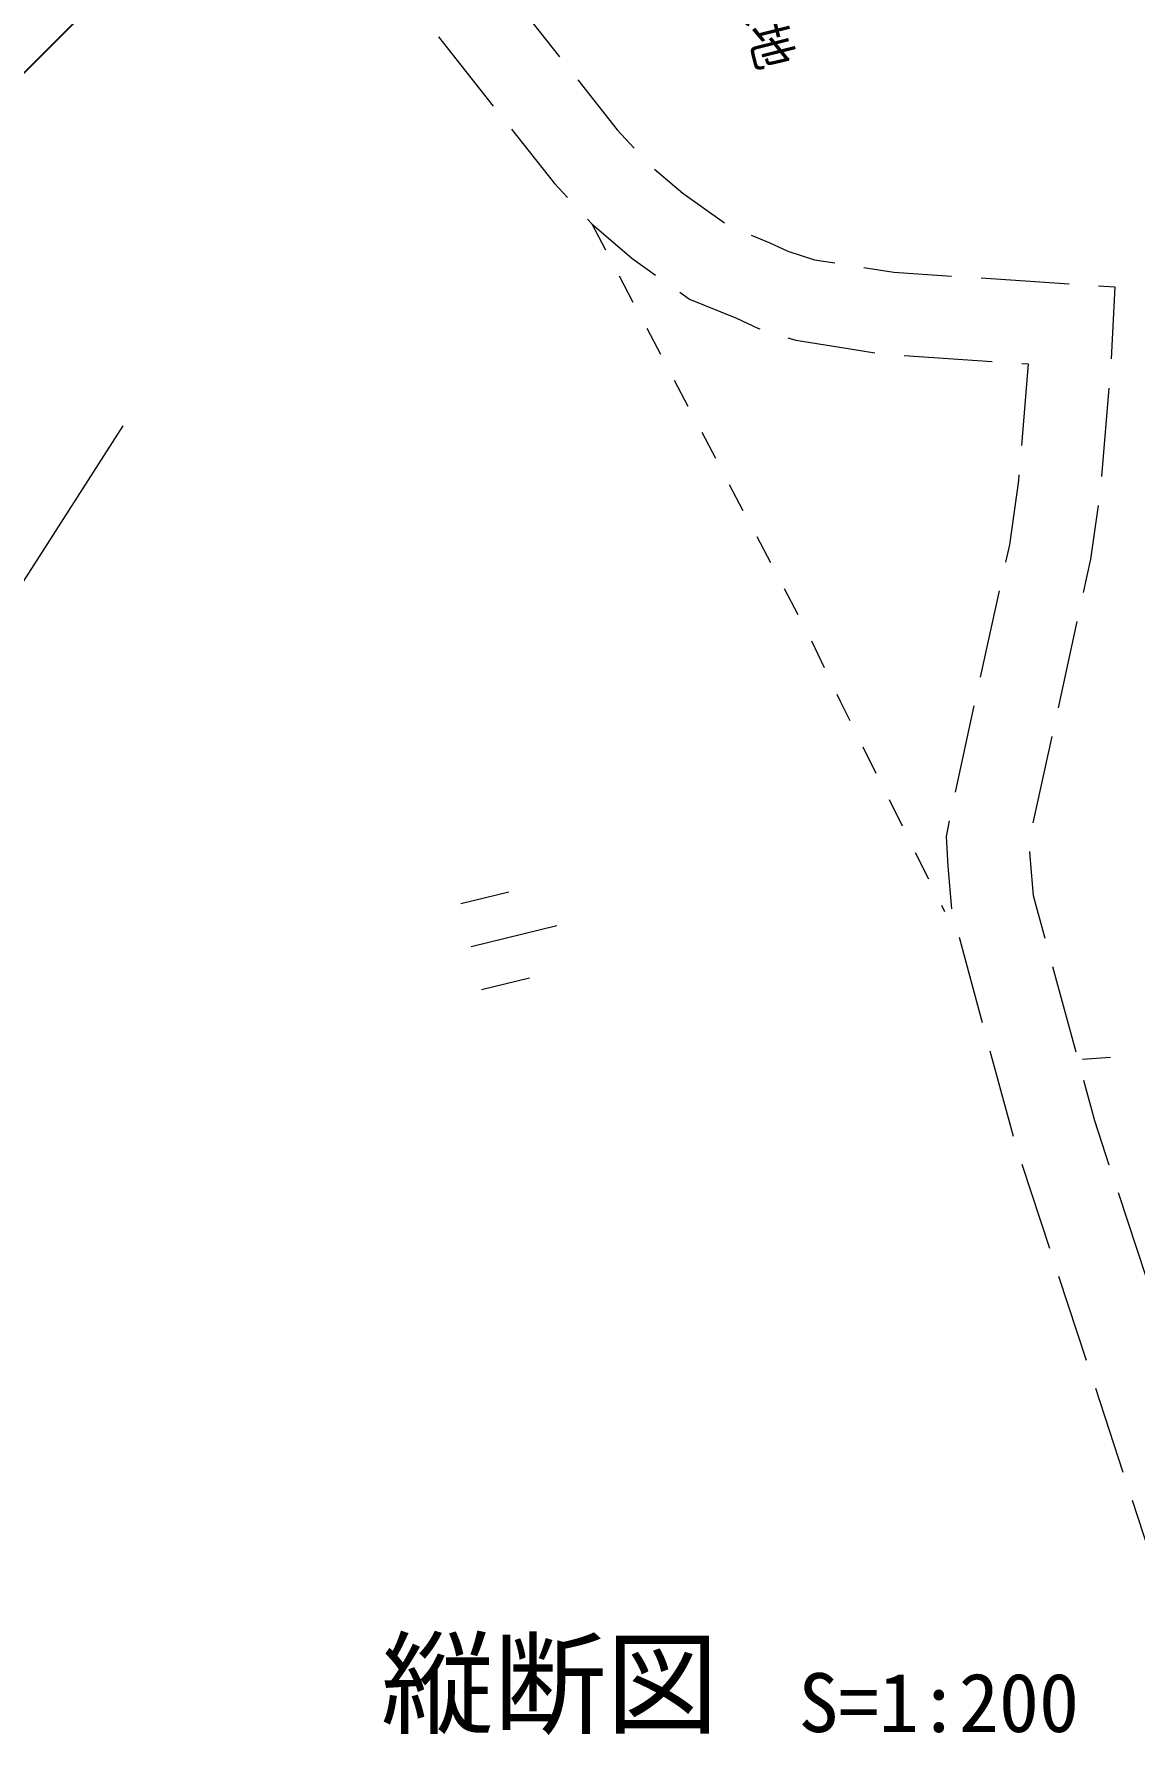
# Model space of a CAD drawing. Header units: millimetres. Extents: x -2078669 to -1085629, y -5987148 to 310365.
# Drawn here: x -1650778 to -1604063, y -4318171 to -4245998 of the extents above; entities that cross this region are included whole.
import ezdxf
from ezdxf.enums import TextEntityAlignment as Align

# ---------------------------------------------------------------- set-up
doc = ezdxf.new("R2010")
doc.units = ezdxf.units.MM
doc.header["$LTSCALE"] = 500
for name, color, linetype, lineweight in [('D-BGD', 7, 'Continuous', 13), ('D-BYP-STR2', 6, 'Continuous', 25), ('D-TTL-TXT', 7, 'Continuous', 13)]:
    doc.layers.add(name, color=color, linetype=linetype, lineweight=lineweight)
doc.styles.add('BIGFONT', font='txt', dxfattribs={"height": 0.2, "bigfont": 'BIGFONT'})
doc.styles.add('MS ゴシック', font='MS Gothic.ttf')

# ---------------------------------------------------------------- blocks, each defined once
blk = doc.blocks.new('河川平面')
at = {"layer": 'D-BGD', "linetype": 'Continuous'}
for p, q in [((1680161.639288735, -2800524.838748779, 363194.9803695463), (1682487.245629855, -2803466.055950296, 363235.9803673303)), ((1677348.907659888, -2802612.873101369, 363192.9803696544), (1679675.012350652, -2805553.223326799, 363233.9803674384)), ((1683852.055354979, -2810552.931833475, 363249.9803665736), (1684435.551503705, -2811658.827432259, 363262.980365871)), ((1685018.679026009, -2812763.357705321, 363275.9803651683), (1685602.175174739, -2813869.253304106, 363288.9803644656)), ((1700370.907531899, -2812849.609801696, 363133.9803728433), (1704112.900435922, -2813102.005494421, 363117.9803737081)), ((1686185.671323457, -2814975.14890289, 363302.980363709), (1686768.798845754, -2816079.679175952, 363315.9803630064)), ((1697108.333524607, -2816141.623247118, 363137.9803726271), (1700849.718898997, -2816389.055986588, 363081.9803756539)), ((1687352.294994483, -2817185.574774736, 363328.9803623037), (1687935.791143213, -2818291.470373507, 363341.980361601)), ((1705791.222837049, -2817530.491070041, 363100.9803746269), (1705488.112275694, -2821266.401062111, 363229.9803676546)), ((1688518.420315859, -2819396.86762264, 363354.9803608984), (1689102.414814236, -2820501.896245353, 363367.9803601957)), ((1689685.910962962, -2821607.791844152, 363381.9803594391), (1690268.540135612, -2822713.189093271, 363394.9803587365)), ((1690852.534633984, -2823818.217715983, 363407.9803580338), (1691435.163806641, -2824923.614965117, 363420.9803573312)), ((1692018.659955371, -2826029.510563902, 363433.9803566286), (1692602.65445374, -2827134.539186614, 363446.9803559259)), ((1701145.419066025, -2826124.458605714, 363187.9803699247), (1700339.904411637, -2829787.272090058, 363164.9803711678)), ((1704438.847432303, -2827420.087118131, 363183.9803701409), (1703637.299031877, -2831084.027025004, 363160.980371384)), ((1693183.419951017, -2828241.172038243, 363458.9803552773), (1693715.750431755, -2829371.868323933, 363437.9803564123)), ((1700071.854635412, -2831008.087042708, 363156.9803716002), (1699266.838330671, -2834670.03355098, 363133.9803728433)), ((1695355.087514741, -2832744.467530512, 363377.9803596553), (1695911.386328925, -2833863.565587208, 363358.9803606822)), ((1703370.116231733, -2832305.340327291, 363152.9803718164), (1702569.066180953, -2835968.413258078, 363129.9803730595)), ((1696467.685143109, -2834982.663643918, 363339.9803617092), (1697023.983957293, -2836101.761700614, 363320.9803627361)), ((1697580.282771477, -2837220.85975731, 363301.9803637631), (1698136.581585661, -2838339.957814005, 363282.98036479)), ((1678291.012099368, -2839390.697587236), (1680331.163281952, -2838895.538344415)), ((1698692.880399845, -2839459.055870701, 363263.9803658169), (1698825.66277506, -2839725.697636449, 363259.9803660331)), ((1678733.021042917, -2841212.287473587), (1682377.197514893, -2840326.535634337)), ((1699438.090210491, -2840819.387476624, 363303.980363655), (1700421.776875629, -2844435.65751999, 363442.980356142)), ((1703404.165745066, -2842064.511159632, 363379.9803595472), (1704387.852410215, -2845680.781202998, 363524.9803517101)), ((1679175.398612898, -2843035.242685645), (1681216.048145129, -2842539.216466737)), ((1705859.265687512, -2845930.244079231, 363522.9803518181), (1704682.711761668, -2846010.59773035, 363539.9803508993)), ((1702107.47321569, -2850448.586642595, 363645.9803451701), (1703276.106926794, -2854011.992840182, 363627.9803461429)), ((1706188.36583453, -2851660.513403805, 363634.9803457646), (1707356.999545631, -2855223.91960139, 363615.9803467916)), ((1703664.907396563, -2855199.751664982, 363621.9803464673), (1704833.541107664, -2858763.157862568, 363603.9803474401)), ((1705223.70690316, -2859950.548060931, 363597.9803477644), (1706391.473638187, -2863513.455908867, 363579.9803487373)), ((1706781.141084026, -2864701.713083304, 363573.9803490616), (1707949.774795129, -2868265.11928089, 363555.9803500345))]:
    blk.add_line(p, q, dxfattribs=at)
at = {"layer": 'D-BGD', "linetype": 'Continuous', "extrusion": (0.2521143766625279, 0.2127800178190311, 0.9440143034387763), "elevation": 170557.6060132046}
blk.add_lwpolyline([(-3228831.218872522, 613029.3647587639), (-3231526.148550252, 613120.3001543123), (-3232578.662084063, 613071.8012766902)], dxfattribs=at)
at = {"layer": 'D-BGD', "linetype": 'Continuous', "extrusion": (0.2276302312114671, 0.1933887986618439, 0.954350695704018), "elevation": 186435.2877659747}
blk.add_lwpolyline([(-3226882.032164575, 620457.1214736844), (-3229821.669751604, 620564.2565354883), (-3230629.425307807, 620530.7768286613)], dxfattribs=at)
at = {"layer": 'D-BGD', "linetype": 'Continuous', "extrusion": (0.01962927355154589, 0.006251415231172099, 0.999787783195737), "elevation": 378719.6597254141}
blk.add_lwpolyline([(-3187594.321612317, -747174.297073316), (-3188932.111249489, -747999.5119662888), (-3190671.66184882, -749310.1473845587)], dxfattribs=at)
at = {"layer": 'D-BGD', "linetype": 'Continuous', "extrusion": (0.007441131418156152, -0.005429268854179702, 0.9999575754015402), "elevation": 391023.8643779391}
blk.add_lwpolyline([(1680919.941040266, -2808273.045669356), (1681102.404843112, -2808471.352585159), (1682800.547173774, -2809931.870220311), (1683814.382273716, -2810648.413243146)], dxfattribs=at)
at = {"layer": 'D-BGD', "linetype": 'Continuous', "extrusion": (0.002989198142742591, -0.01609247113243965, 0.999866039560958), "elevation": 413434.7059672845}
blk.add_lwpolyline([(1153260.306513017, -3068373.509624999), (1154473.59492653, -3068801.18011351), (1156859.998677133, -3069412.137954243)], dxfattribs=at)
at = {"layer": 'D-BGD', "linetype": 'Continuous', "extrusion": (0.003268667481808821, -0.0162164117642943, 0.9998631625389469), "elevation": 414257.3254405148}
blk.add_lwpolyline([(1115876.643510247, -3088256.466692466), (1116543.86009445, -3088437.817121409), (1115783.704661017, -3091399.874127301)], dxfattribs=at)
at = {"layer": 'D-BGD', "linetype": 'Continuous', "extrusion": (0.004955089219701014, -0.002613440702148671, 0.9999843083861473), "elevation": 378908.9777453538}
blk.add_lwpolyline([(1690353.077523171, -2814407.417890026), (1690690.433238424, -2814514.824154067), (1692563.885208998, -2814807.360174145), (1694045.157212165, -2815041.716755536)], dxfattribs=at)
at = {"layer": 'D-BGD', "linetype": 'Continuous', "extrusion": (0.01724348983824465, 0.03693253930145331, 0.9991689795019384), "elevation": 288092.9085493212}
blk.add_lwpolyline([(-2733795.293956211, 1845218.316846709), (-2734046.511538195, 1845120.180621782), (-2735256.456296283, 1848383.210099626)], dxfattribs=at)
at = {"layer": 'D-BGD', "linetype": 'Continuous', "elevation": 362999.9803800859, "flags": 128}
blk.add_lwpolyline([(1663960.033062784, -2819125.043557485), (1659732.45011333, -2825733.282033273), (1658283.761058286, -2827420.809658858), (1656709.206045149, -2828707.259060784), (1654580.066331939, -2829662.237852684), (1651066.875948149, -2830059.25293557), (1647704.180694493, -2830148.300157944), (1646078.208629051, -2830438.61644669), (1644824.563782729, -2831128.654400658), (1644064.687891282, -2831824.539818546), (1641530.166946634, -2834058.652247947), (1640185.906494044, -2835506.313953494), (1639282.602861227, -2837144.004757285), (1636833.019528925, -2841871.067633323), (1635903.15335689, -2845268.625220887), (1635616.230485786, -2847908.850117292), (1636019.444383065, -2853126.919165525), (1636531.641462819, -2855344.111893216), (1636759.683436952, -2857216.879223477), (1636743.866935204, -2859724.581191107), (1636742.820899395, -2863396.514530406), (1636878.081202082, -2865416.647250651), (1638327.488447793, -2869629.348580034), (1638689.242001803, -2870691.85051814)], dxfattribs=at)
at = {"layer": 'D-BGD', "linetype": 'Continuous', "extrusion": (0.1431147435204696, -0.03763140942049576, 0.9889904181599019), "elevation": 709514.7703078322}
blk.add_lwpolyline([(-2296045.603485562, -2287236.891626848), (-2298330.25485676, -2287500.441508769), (-2299779.406262624, -2287561.260712259)], dxfattribs=at)
at = {"layer": 'D-BGD', "linetype": 'Continuous', "extrusion": (-0.0850429675512339, -0.05846357375528916, 0.9946605974973775), "elevation": 382872.9224494535}
blk.add_lwpolyline([(3292299.792772464, -168726.5876734305), (3292653.511302769, -168784.7270527298), (3293535.224301517, -168910.6957079037)], dxfattribs=at)
at = {"layer": 'D-BGD', "linetype": 'Continuous', "extrusion": (-0.9534200795244402, -0.2532637489711588, 0.1638524501393984), "elevation": -841272.3679734246}
blk.add_lwpolyline([(3186901.240763911, 508201.9405961384), (3188289.975452149, 508253.6393088388), (3190648.131118141, 508350.9545327448)], dxfattribs=at)
at = {"layer": 'D-BGD', "linetype": 'Continuous', "extrusion": (0.6463835858157457, 0.2082725094729526, 0.7340373435907859), "elevation": 775850.8258975889}
blk.add_lwpolyline([(-3232508.024723235, -303231.8327282278), (-3234276.111545107, -303122.866443825), (-3236254.51366398, -303136.1191000419)], dxfattribs=at)
at = {"layer": 'D-BGD', "linetype": 'Continuous'}
for points in [[(1690620.666799868, -2811034.070202964, 363188.9803698707), (1691407.472517303, -2811354.845334445, 363179.9803703571), (1692179.286658802, -2811717.754210535, 363179.9803703571), (1693309.566321196, -2812079.095783803, 363169.9803708976), (1694160.236502768, -2812210.50796773, 363164.9803711678)], [(1687584.57942774, -2813450.476592866, 363204.9803690058), (1688002.816444247, -2813746.249765522, 363199.9803692761), (1689993.996887997, -2814556.311455075, 363179.9803703571), (1690900.840937649, -2814985.303017716, 363179.9803703571), (1690981.770245781, -2815011.06046916, 363178.9803704111)], [(1701981.683882212, -2821200.162162536, 363240.9803670601), (1701961.953025108, -2821447.189866717, 363249.9803665736), (1701575.477019781, -2824166.295506806, 363199.9803692761), (1701413.468842245, -2824903.643653064, 363194.9803695463)], [(1699015.909716028, -2835889.155637926, 363211.9803686275), (1698889.584896467, -2836544.359416783, 363299.9803638711), (1698959.547762299, -2837807.215316894, 363289.9803644116), (1699120.286678508, -2839612.460077523, 363260.9803659791)], [(1702428.537597248, -2837184.09559951, 363294.9803641414), (1702450.54369953, -2837553.156186255, 363289.9803644116), (1702583.173058276, -2839048.117459894, 363259.9803660331), (1703075.937956924, -2840859.665795906, 363331.9803621416)]]:
    blk.add_polyline3d(points, dxfattribs=at)
at = {"layer": 'D-BGD', "linetype": 'Continuous', "style": 'BIGFONT'}
blk.add_text('八幡親水緑地', height=1750, rotation=284.10912462891, dxfattribs=at).set_placement((1687956.412451715, -2792954.686093925))

msp = doc.modelspace()

# ---------------------------------------------------------------- linework, layer by layer
at = {"layer": 'D-BYP-STR2'}
msp.add_line((-1643584.593884983, -4240023.815722375), (-1658995.22526781, -4255434.447105202), dxfattribs=at)

# ---------------------------------------------------------------- block references
at = {"layer": 'D-BGD'}
msp.add_blockref('河川平面', (-3310965.811631768, -1443499.823424263), dxfattribs=at)

# ---------------------------------------------------------------- texts
at = {"layer": 'D-TTL-TXT', "style": 'MS ゴシック'}
for s, height, p in [('縦断図', 3500, (-1628887.209926557, -4318796.269481101)), ('S=1:200', 2500, (-1612386.822577464, -4318796.269481101))]:
    msp.add_text(s, height=height, dxfattribs=at).set_placement(p, align=Align.BOTTOM_CENTER)

doc.saveas('drawing.dxf')
